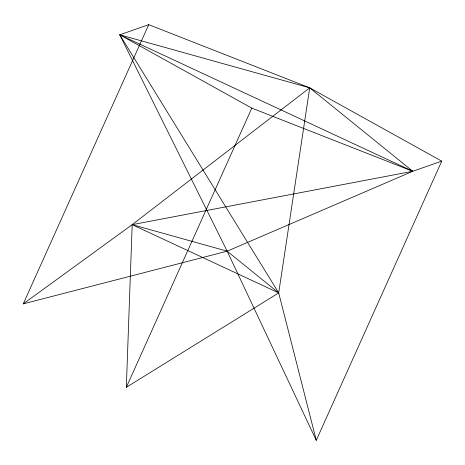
<?xml version="1.0" encoding="UTF-8"?>
<svg xmlns="http://www.w3.org/2000/svg" width="465" height="465" viewBox="0 0 465 465"><rect width="100%" height="100%" fill="white"/><g stroke="black" fill="none" stroke-linecap="round" stroke-linejoin="round"><path stroke-width="0.7" d="M316.27 440.338L278.698 292.904L119.772 34.811L309.719 87.827L278.698 292.904L126.329 387.322L132.182 224.665L309.719 87.827L441.75 161.134L316.27 440.338L227.158 251.176L119.772 34.811L148.73 24.662L309.719 87.827L412.792 171.283L441.75 161.134M23.25 303.866L132.182 224.665L412.792 171.283L251.803 108.118L119.772 34.811L412.792 171.283L227.158 251.176L23.25 303.866L148.73 24.662M126.329 387.322L251.803 108.118M227.158 251.176L132.182 224.665L278.698 292.904L227.158 251.176"/></g></svg>
